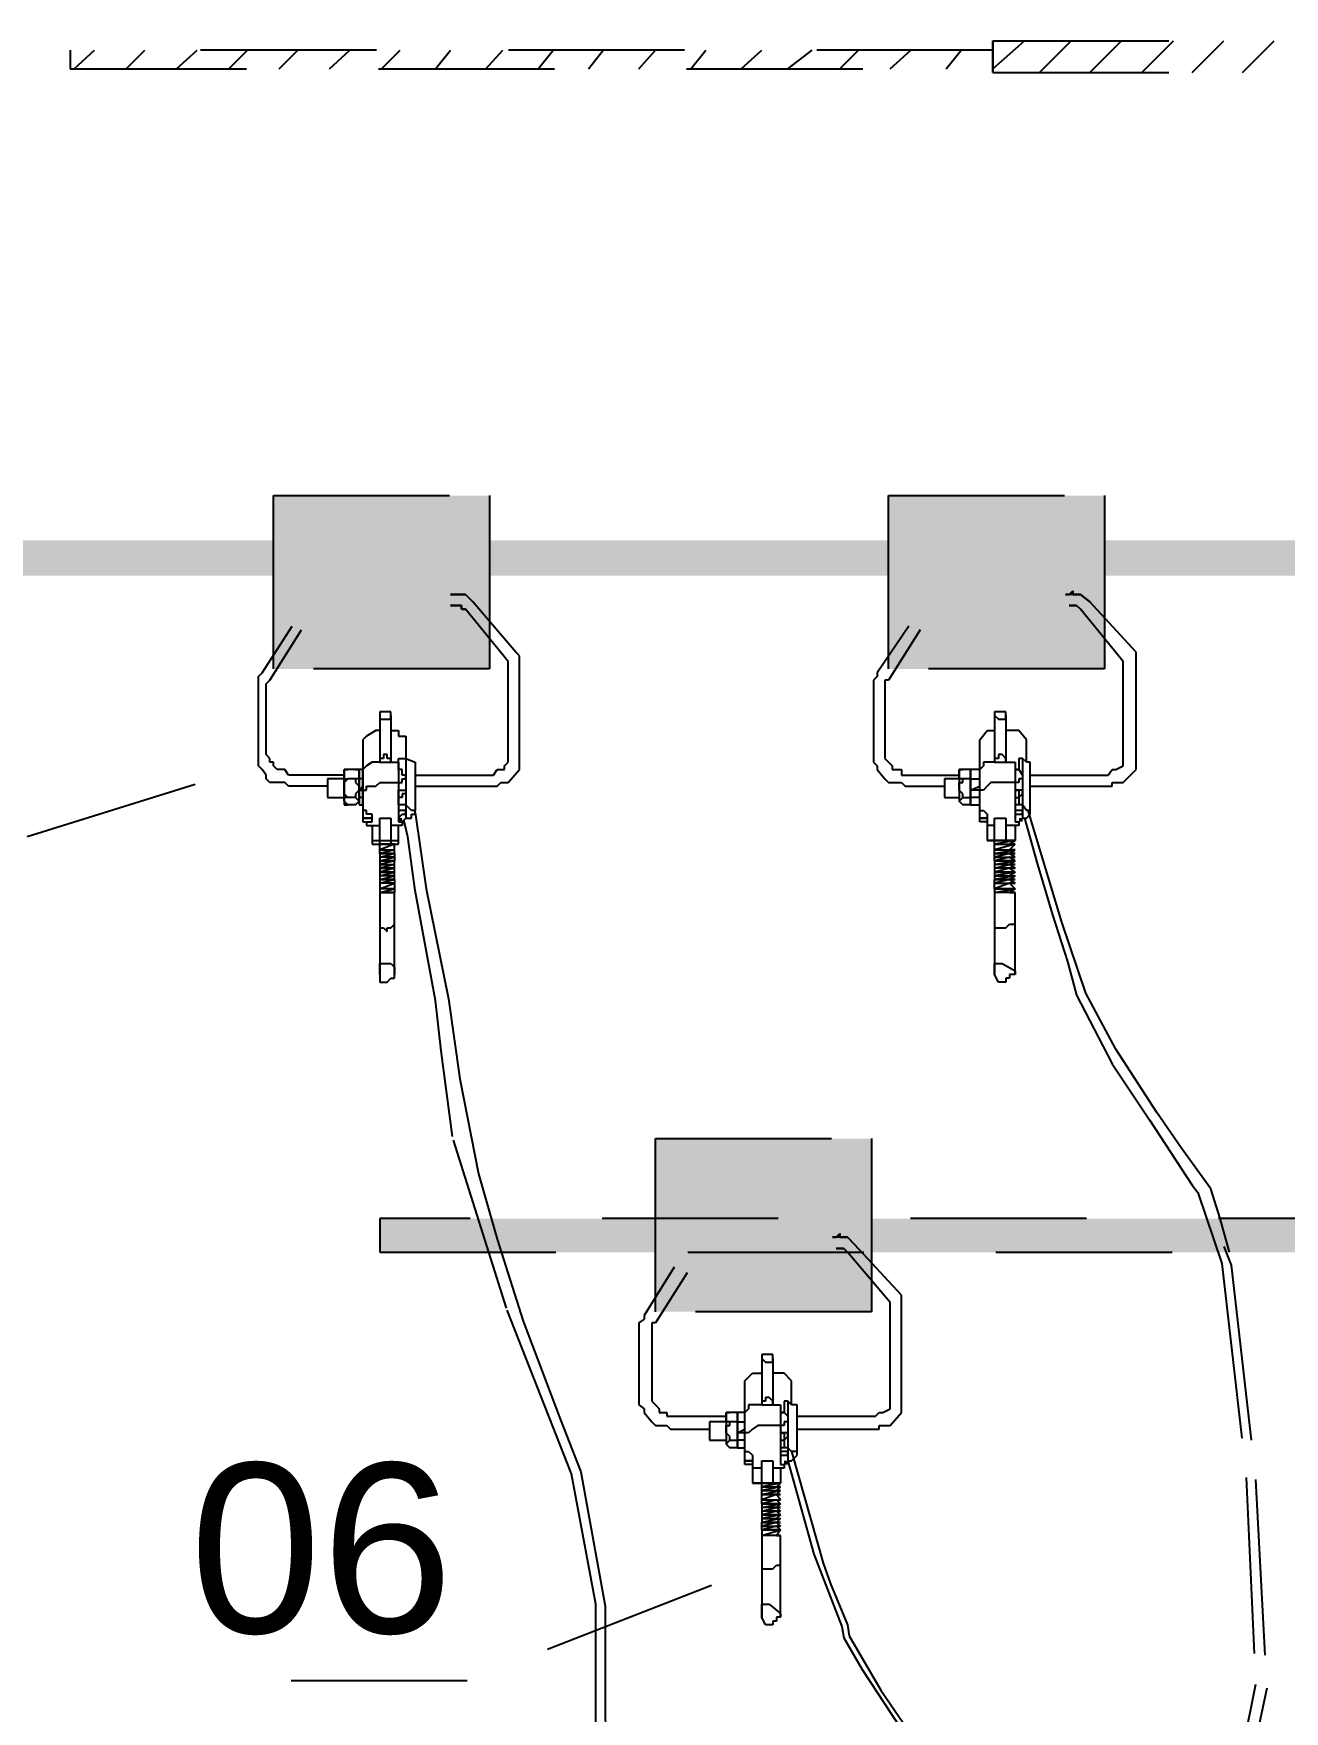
# Model space of a CAD drawing. Header units: metres. Extents: x 3162.2 to 3239.3, y 1435.1 to 1475.8.
# Drawn here: x 3176.734 to 3178.155, y 1471.202 to 1473.108 of the extents above; entities that cross this region are included whole.
import ezdxf

# ---------------------------------------------------------------- set-up
doc = ezdxf.new("R2010")
doc.units = ezdxf.units.M
doc.linetypes.add('CONTORNO_QUADRO_T', pattern=[0.35, 0.2, -0.15])
doc.layers.add('PDF29_Geometry', color=7, linetype='Continuous')
doc.layers.add('PDF29_Solid Fills', color=7, linetype='Continuous', true_color=0x939598)
doc.layers.add('PDF29_Text', color=30, linetype='Continuous', true_color=0xff7f00)
doc.styles.add('PDF ArialMT', font='arial.ttf')

msp = doc.modelspace()

# ---------------------------------------------------------------- linework, layer by layer
at = {"layer": 'PDF29_Geometry', "linetype": 'CONTORNO_QUADRO_T', "lineweight": 25}
for points in [[(3177.8236, 1473.0632), (3178.4014, 1473.0632), (3178.4501, 1473.0716), (3178.611, 1473.1076)], [(3177.8236, 1473.0886), (3176.7758, 1473.0886), (3176.7758, 1473.0674), (3177.8236, 1473.0674), (3177.8596, 1473.0992)], [(3176.7801, 1473.0674), (3176.8034, 1473.0886)], [(3176.8393, 1473.0674), (3176.8605, 1473.0886)], [(3176.8965, 1473.0674), (3176.9198, 1473.0886)], [(3176.9558, 1473.0674), (3176.9769, 1473.0886)], [(3177.0129, 1473.0674), (3177.0341, 1473.0886)], [(3177.0701, 1473.0674), (3177.0933, 1473.0886)], [(3177.1293, 1473.0674), (3177.1505, 1473.0886)], [(3177.1907, 1473.0674), (3177.2076, 1473.0886)], [(3177.2479, 1473.0674), (3177.2669, 1473.0886)], [(3177.3071, 1473.0674), (3177.3241, 1473.0886)], [(3177.3643, 1473.0674), (3177.3812, 1473.0886)], [(3177.4214, 1473.0674), (3177.4405, 1473.0886)], [(3177.4807, 1473.0674), (3177.4976, 1473.0886)], [(3177.5378, 1473.0674), (3177.5611, 1473.0886)], [(3177.5908, 1473.0674), (3177.6183, 1473.0886)], [(3177.65, 1473.0674), (3177.6712, 1473.0886)], [(3177.7072, 1473.0674), (3177.7305, 1473.0886)], [(3177.7707, 1473.0674), (3177.7876, 1473.0886)], [(3177.8236, 1473.0992), (3178.4014, 1473.0992), (3178.4501, 1473.0843), (3178.4544, 1473.0843), (3178.4544, 1473.0886)], [(3177.8236, 1473.0992), (3177.8236, 1473.0632), (3177.8236, 1473.0992)], [(3177.8765, 1473.0632), (3177.9125, 1473.0992)], [(3177.9337, 1473.0632), (3177.9696, 1473.0992)], [(3177.9929, 1473.0632), (3178.0289, 1473.0992)], [(3178.0501, 1473.0632), (3178.0861, 1473.0992)], [(3178.1072, 1473.0632), (3178.1432, 1473.0992)], [(3177.1674, 1472.2525), (3177.2606, 1472.2525), (3177.2648, 1472.2567), (3177.269, 1472.2567), (3177.2733, 1472.2567), (3177.286, 1472.2715), (3177.286, 1472.28), (3177.286, 1472.2927), (3177.286, 1472.3287), (3177.286, 1472.3858), (3177.286, 1472.3943), (3177.286, 1472.4007), (3177.2817, 1472.4049), (3177.233, 1472.462), (3177.2246, 1472.4705), (3177.2076, 1472.4705), (3177.2246, 1472.4705), (3177.233, 1472.462)], [(3177.8659, 1472.2525), (3177.9591, 1472.2525), (3177.9591, 1472.2567), (3177.9675, 1472.2567), (3177.9718, 1472.2567), (3177.9866, 1472.2715), (3177.9866, 1472.28), (3177.9866, 1472.2927), (3177.9866, 1472.3287), (3177.9866, 1472.3858), (3177.9866, 1472.3943), (3177.9866, 1472.4007), (3177.9866, 1472.4049), (3177.9337, 1472.462), (3177.9231, 1472.4705), (3177.9061, 1472.4705), (3177.9104, 1472.4705), (3177.9146, 1472.4747), (3177.9146, 1472.4705), (3177.9231, 1472.4705), (3177.9337, 1472.462)], [(3177.1674, 1472.2652), (3177.2563, 1472.2652), (3177.2606, 1472.2715), (3177.2648, 1472.2715), (3177.269, 1472.2715), (3177.269, 1472.2758), (3177.2733, 1472.28), (3177.2733, 1472.2842), (3177.2733, 1472.2927), (3177.2733, 1472.3287), (3177.2733, 1472.3858), (3177.2733, 1472.3943), (3177.2246, 1472.4536), (3177.2203, 1472.4536), (3177.2203, 1472.4578), (3177.2076, 1472.4578), (3177.2203, 1472.4578), (3177.2203, 1472.4536), (3177.2246, 1472.4536)], [(3177.8659, 1472.2652), (3177.9548, 1472.2652), (3177.9591, 1472.2715), (3177.9633, 1472.2715), (3177.9718, 1472.2758), (3177.9718, 1472.28), (3177.9718, 1472.2927), (3177.9718, 1472.3287), (3177.9718, 1472.3858), (3177.9718, 1472.3943), (3177.9231, 1472.4536), (3177.9188, 1472.4578), (3177.9104, 1472.4578), (3177.9188, 1472.4578), (3177.9231, 1472.4536)], [(3177.0679, 1472.2525), (3177.0235, 1472.2525), (3177.0193, 1472.2567), (3177.0108, 1472.2567), (3177.0023, 1472.2567), (3176.9981, 1472.261), (3176.9981, 1472.2652), (3176.9939, 1472.2715), (3176.9896, 1472.2758), (3176.9896, 1472.2842), (3176.9896, 1472.3689), (3176.9896, 1472.3774), (3176.9939, 1472.3816), (3177.0277, 1472.4345)], [(3177.087, 1472.2652), (3177.0235, 1472.2652), (3177.0193, 1472.2715), (3177.015, 1472.2715), (3177.0108, 1472.2715), (3177.0066, 1472.2758), (3177.0066, 1472.28), (3177.0023, 1472.28), (3177.0023, 1472.2842), (3176.9981, 1472.2885), (3176.9981, 1472.3689), (3177.0023, 1472.3731), (3177.0383, 1472.4303)], [(3177.7283, 1472.4345), (3177.6924, 1472.3816), (3177.6924, 1472.3774), (3177.6881, 1472.3731), (3177.6881, 1472.3689), (3177.6881, 1472.2842), (3177.6881, 1472.28), (3177.6924, 1472.2758), (3177.6924, 1472.2715), (3177.7008, 1472.261), (3177.7051, 1472.2567), (3177.7093, 1472.2567), (3177.7199, 1472.2567), (3177.7241, 1472.2525), (3177.7686, 1472.2525)], [(3177.741, 1472.4303), (3177.7051, 1472.3731), (3177.7008, 1472.3731), (3177.7008, 1472.3689), (3177.7008, 1472.2885), (3177.7008, 1472.2842), (3177.7051, 1472.28), (3177.7093, 1472.2758), (3177.7093, 1472.2715), (3177.7135, 1472.2715), (3177.7199, 1472.2715), (3177.7199, 1472.2652), (3177.7241, 1472.2652), (3177.7855, 1472.2652)], [(3177.1272, 1472.3329), (3177.1272, 1472.28), (3177.1187, 1472.28), (3177.1124, 1472.2758), (3177.1082, 1472.2715), (3177.1039, 1472.2715), (3177.0997, 1472.2715), (3177.1039, 1472.2715), (3177.1039, 1472.261), (3177.0997, 1472.261), (3177.0912, 1472.261)], [(3177.1399, 1472.3329), (3177.1399, 1472.28), (3177.1399, 1472.2842), (3177.1357, 1472.2842), (3177.1357, 1472.2885), (3177.1314, 1472.2885), (3177.1314, 1472.2842), (3177.1272, 1472.2842), (3177.1272, 1472.28), (3177.1484, 1472.28), (3177.1484, 1472.2123), (3177.1526, 1472.2123), (3177.1568, 1472.2165), (3177.1632, 1472.2165), (3177.1632, 1472.2207), (3177.1674, 1472.2207), (3177.1674, 1472.225), (3177.1632, 1472.225), (3177.1568, 1472.2313), (3177.1484, 1472.2313), (3177.1484, 1472.2483), (3177.1526, 1472.2483), (3177.1568, 1472.2483), (3177.1568, 1472.244), (3177.1526, 1472.244), (3177.1526, 1472.2398), (3177.1484, 1472.2398)], [(3177.8257, 1472.3329), (3177.8257, 1472.28), (3177.813, 1472.28), (3177.813, 1472.2758), (3177.8088, 1472.2715), (3177.7982, 1472.2715), (3177.7982, 1472.261), (3177.8088, 1472.261)], [(3177.8384, 1472.3329), (3177.8384, 1472.28), (3177.8384, 1472.2842), (3177.8342, 1472.2885), (3177.8299, 1472.2885), (3177.8299, 1472.2842), (3177.8257, 1472.2842), (3177.8257, 1472.28), (3177.849, 1472.28), (3177.849, 1472.2123)], [(3177.1272, 1472.316), (3177.123, 1472.316), (3177.1124, 1472.3096), (3177.1082, 1472.3054), (3177.1082, 1472.2123), (3177.1187, 1472.2123), (3177.1187, 1472.2207), (3177.1124, 1472.2207), (3177.1124, 1472.225), (3177.1082, 1472.225)], [(3177.1399, 1472.316), (3177.1484, 1472.316), (3177.1484, 1472.3096), (3177.1568, 1472.3096), (3177.1568, 1472.3054), (3177.1568, 1472.28)], [(3177.8172, 1472.2123), (3177.8088, 1472.2123), (3177.8088, 1472.3054), (3177.8172, 1472.316), (3177.8257, 1472.316)], [(3177.8617, 1472.28), (3177.8617, 1472.3054), (3177.8532, 1472.316), (3177.849, 1472.316), (3177.8384, 1472.316)], [(3177.0997, 1472.2715), (3177.0912, 1472.2715)], [(3177.0997, 1472.261), (3177.0997, 1472.2567), (3177.1039, 1472.2525), (3177.1039, 1472.2483), (3177.0997, 1472.244), (3177.0997, 1472.2398), (3177.1039, 1472.2356), (3177.0997, 1472.2313), (3177.1039, 1472.2356), (3177.1039, 1472.2715), (3177.1039, 1472.2313), (3177.1082, 1472.2313), (3177.1082, 1472.2715)], [(3177.1082, 1472.2525), (3177.1039, 1472.2483), (3177.1082, 1472.2483), (3177.1124, 1472.2483), (3177.1124, 1472.2525), (3177.123, 1472.2525), (3177.1272, 1472.2567), (3177.1357, 1472.2567), (3177.1484, 1472.2567), (3177.1526, 1472.2567), (3177.1526, 1472.261), (3177.1568, 1472.261), (3177.1568, 1472.2652), (3177.1526, 1472.2652), (3177.1526, 1472.2715), (3177.1484, 1472.2715), (3177.1484, 1472.2842), (3177.1568, 1472.2842), (3177.1674, 1472.28), (3177.1674, 1472.225)], [(3177.1484, 1472.2715), (3177.1484, 1472.2715)], [(3177.1568, 1472.2842), (3177.1568, 1472.2165)], [(3177.8088, 1472.2398), (3177.7982, 1472.2398), (3177.7982, 1472.244), (3177.7982, 1472.2567), (3177.7982, 1472.261), (3177.7897, 1472.261), (3177.7855, 1472.261), (3177.7855, 1472.2715), (3177.7897, 1472.2715), (3177.7855, 1472.2715), (3177.7855, 1472.2356), (3177.7897, 1472.2313), (3177.7855, 1472.2356), (3177.7897, 1472.2398), (3177.7897, 1472.244), (3177.7855, 1472.2483), (3177.7855, 1472.2567), (3177.7897, 1472.2567), (3177.7897, 1472.261)], [(3177.7982, 1472.2715), (3177.7897, 1472.2715)], [(3177.7897, 1472.2398), (3177.7982, 1472.2398), (3177.7982, 1472.2313), (3177.7982, 1472.2356), (3177.7982, 1472.2715), (3177.7982, 1472.2313), (3177.8088, 1472.2313), (3177.8088, 1472.2715)], [(3177.8659, 1472.225), (3177.8659, 1472.28), (3177.8617, 1472.28), (3177.8575, 1472.2842), (3177.8532, 1472.2842), (3177.8532, 1472.2715), (3177.849, 1472.2715), (3177.8532, 1472.2715), (3177.8575, 1472.2652), (3177.8575, 1472.261), (3177.8532, 1472.261), (3177.8532, 1472.2567), (3177.849, 1472.2567), (3177.8342, 1472.2567), (3177.8215, 1472.2567), (3177.8172, 1472.2525), (3177.813, 1472.2483), (3177.8088, 1472.2483), (3177.7982, 1472.2483), (3177.8088, 1472.2525)], [(3177.8575, 1472.2842), (3177.8575, 1472.2165)], [(3177.087, 1472.261), (3177.0679, 1472.261), (3177.0679, 1472.2398), (3177.087, 1472.2398)], [(3177.1082, 1472.261), (3177.1039, 1472.261)], [(3177.7855, 1472.261), (3177.7686, 1472.261), (3177.7686, 1472.2398), (3177.7855, 1472.2398)], [(3177.0997, 1472.2398), (3177.0912, 1472.2398)], [(3177.0997, 1472.2313), (3177.0912, 1472.2313)], [(3177.1082, 1472.2398), (3177.1039, 1472.2398)], [(3177.1484, 1472.2483), (3177.1484, 1472.2483)], [(3177.1484, 1472.2313), (3177.1484, 1472.2313)], [(3177.7982, 1472.2313), (3177.7897, 1472.2313)], [(3177.849, 1472.2398), (3177.8532, 1472.2398), (3177.8575, 1472.244), (3177.8575, 1472.2483), (3177.8532, 1472.2483), (3177.849, 1472.2483), (3177.8532, 1472.2483), (3177.8532, 1472.2313), (3177.849, 1472.2313)], [(3177.8532, 1472.2123), (3177.8575, 1472.2165), (3177.8617, 1472.2165), (3177.8659, 1472.2207), (3177.8659, 1472.225), (3177.8617, 1472.225), (3177.8575, 1472.2313), (3177.8532, 1472.2313)], [(3177.1124, 1472.2123), (3177.1124, 1472.208), (3177.1272, 1472.208)], [(3177.1272, 1472.1763), (3177.1272, 1472.1805), (3177.1272, 1472.1869), (3177.1272, 1472.2165), (3177.1399, 1472.2165), (3177.1399, 1472.1869)], [(3177.1526, 1472.2123), (3177.1526, 1472.208), (3177.1399, 1472.208)], [(3177.1484, 1472.2165), (3177.1526, 1472.2207), (3177.1568, 1472.2207), (3177.1568, 1472.225), (3177.1526, 1472.225), (3177.1484, 1472.225)], [(3177.1484, 1472.2123), (3177.1484, 1472.2123)], [(3177.1484, 1472.2123), (3177.1484, 1472.2123)], [(3177.8829, 1470.0977), (3177.8596, 1470.1972), (3177.8511, 1470.2671), (3177.8257, 1470.3644), (3177.7622, 1470.4851), (3177.7199, 1470.5592), (3177.6754, 1470.6417), (3177.5971, 1470.7581), (3177.4384, 1470.9571), (3177.4024, 1471.0418), (3177.3791, 1471.118), (3177.3727, 1471.1899), (3177.3727, 1471.3233), (3177.3452, 1471.4715), (3177.2711, 1471.6598), (3177.2098, 1471.8546), (3177.1971, 1471.9519), (3177.1907, 1472.0091), (3177.1674, 1472.134), (3177.159, 1472.1953), (3177.1547, 1472.2144)], [(3177.1674, 1472.2229), (3177.1801, 1472.1361), (3177.2055, 1472.0112), (3177.2182, 1471.9202), (3177.2394, 1471.8122), (3177.2606, 1471.7381), (3177.2902, 1471.645), (3177.3325, 1471.5328), (3177.3558, 1471.4736), (3177.3833, 1471.3212), (3177.3833, 1471.2619), (3177.3833, 1471.1921), (3177.3918, 1471.1243), (3177.4108, 1471.0587), (3177.4532, 1470.9635), (3177.5548, 1470.8301), (3177.631, 1470.7285), (3177.6818, 1470.6502), (3177.7283, 1470.5634), (3177.7791, 1470.466), (3177.8299, 1470.3687), (3177.8575, 1470.2671), (3177.8659, 1470.1993), (3177.8871, 1470.0999)], [(3177.8088, 1472.225), (3177.813, 1472.225), (3177.8172, 1472.2207), (3177.8172, 1472.2123), (3177.8172, 1472.208)], [(3177.8257, 1472.1763), (3177.8257, 1472.1805), (3177.8257, 1472.1869), (3177.8257, 1472.1911), (3177.8257, 1472.2165), (3177.8384, 1472.2165), (3177.8384, 1472.1911)], [(3177.849, 1472.2165), (3177.849, 1472.2123), (3177.8532, 1472.2123), (3177.8532, 1472.208), (3177.8384, 1472.208)], [(3177.849, 1472.2207), (3177.8575, 1472.2207), (3177.8575, 1472.225), (3177.849, 1472.225)], [(3177.8596, 1472.2165), (3177.8744, 1472.1636), (3177.8913, 1472.1064), (3177.9083, 1472.0535), (3177.9188, 1472.0154), (3177.9591, 1471.9371), (3178.0014, 1471.8736), (3178.0501, 1471.7995), (3178.0564, 1471.7911), (3178.0839, 1471.7106), (3178.1115, 1471.4672), (3178.122, 1471.2323), (3178.0712, 1470.9825), (3178.0268, 1470.8259), (3177.9823, 1470.6692), (3177.9527, 1470.5507), (3177.9188, 1470.4047), (3177.9019, 1470.3348), (3177.8934, 1470.2692), (3177.8871, 1470.1803)], [(3178.0924, 1471.7233), (3178.0818, 1471.7614), (3178.0712, 1471.7953), (3178.0374, 1471.8419), (3178.0099, 1471.8821), (3177.9633, 1471.954), (3177.9294, 1472.0175), (3177.9019, 1472.098), (3177.8638, 1472.225)], [(3177.1187, 1472.208), (3177.1187, 1472.1869), (3177.1484, 1472.1869), (3177.1484, 1472.208)], [(3177.8257, 1472.208), (3177.8172, 1472.208), (3177.8172, 1472.1911)], [(3177.849, 1472.208), (3177.849, 1472.1911)], [(3177.1187, 1472.1911), (3177.1484, 1472.1911)], [(3177.1272, 1472.1869), (3177.1441, 1472.1869), (3177.1272, 1472.1869)], [(3177.1441, 1472.1763), (3177.1441, 1472.1721), (3177.1441, 1472.1678), (3177.1272, 1472.1636), (3177.1441, 1472.1636), (3177.1272, 1472.1594), (3177.1441, 1472.1594), (3177.1272, 1472.1594), (3177.1272, 1472.1551), (3177.1272, 1472.1509), (3177.1272, 1472.1467), (3177.1441, 1472.1467), (3177.1272, 1472.1467), (3177.1441, 1472.1467), (3177.1272, 1472.1467), (3177.1441, 1472.1509), (3177.1272, 1472.1509), (3177.1441, 1472.1551)], [(3177.1441, 1472.1869), (3177.1441, 1472.1869)], [(3177.849, 1472.1911), (3177.8172, 1472.1911), (3177.849, 1472.1911)], [(3177.8426, 1472.1763), (3177.8257, 1472.1763), (3177.849, 1472.1805), (3177.8426, 1472.1805), (3177.849, 1472.1869), (3177.8426, 1472.1869), (3177.849, 1472.1911), (3177.8257, 1472.1869), (3177.8426, 1472.1869)], [(3177.849, 1472.1869), (3177.8257, 1472.1805), (3177.8426, 1472.1805)], [(3177.8426, 1472.1721), (3177.8257, 1472.1678), (3177.849, 1472.1678), (3177.8426, 1472.1721), (3177.849, 1472.1721), (3177.8426, 1472.1763), (3177.849, 1472.1763), (3177.8426, 1472.1763), (3177.849, 1472.1763), (3177.8426, 1472.1763), (3177.849, 1472.1805)], [(3177.849, 1472.1551), (3177.8426, 1472.1551), (3177.849, 1472.1551), (3177.8426, 1472.1594), (3177.849, 1472.1594), (3177.8257, 1472.1594), (3177.8426, 1472.1636), (3177.8257, 1472.1636), (3177.849, 1472.1678), (3177.8257, 1472.1678), (3177.8426, 1472.1678), (3177.8257, 1472.1678), (3177.8257, 1472.1721), (3177.8257, 1472.1763), (3177.849, 1472.1763), (3177.8257, 1472.1763), (3177.8426, 1472.1763), (3177.8257, 1472.1721), (3177.849, 1472.1721)], [(3177.1272, 1472.1721), (3177.1272, 1472.1721)], [(3177.1272, 1472.1678), (3177.1272, 1472.1636), (3177.1272, 1472.1594)], [(3177.1272, 1472.1678), (3177.1272, 1472.1678)], [(3177.1441, 1472.1594), (3177.1272, 1472.1551), (3177.1441, 1472.1551), (3177.1272, 1472.1551), (3177.1441, 1472.1551), (3177.1272, 1472.1551)], [(3177.1272, 1472.1551), (3177.1272, 1472.1551)], [(3177.1441, 1472.1467), (3177.1441, 1472.1509), (3177.1441, 1472.1551), (3177.1441, 1472.1594), (3177.1441, 1472.1636), (3177.1441, 1472.1678)], [(3177.1441, 1472.1594), (3177.1441, 1472.1594)], [(3177.1441, 1472.1551), (3177.1441, 1472.1551)], [(3177.8257, 1472.1721), (3177.8257, 1472.1721)], [(3177.8257, 1472.1678), (3177.8257, 1472.1636), (3177.8257, 1472.1594), (3177.8257, 1472.1551), (3177.8257, 1472.1509), (3177.8257, 1472.1467), (3177.849, 1472.1467), (3177.8257, 1472.1467), (3177.8426, 1472.1467), (3177.8257, 1472.1424), (3177.849, 1472.1424)], [(3177.8257, 1472.1678), (3177.8257, 1472.1678)], [(3177.849, 1472.1636), (3177.8257, 1472.1636)], [(3177.8257, 1472.1636), (3177.8257, 1472.1636)], [(3177.8426, 1472.1594), (3177.8257, 1472.1551), (3177.849, 1472.1551), (3177.8426, 1472.1551), (3177.849, 1472.1551), (3177.8426, 1472.1509), (3177.849, 1472.1509), (3177.8257, 1472.1467), (3177.8426, 1472.1467)], [(3177.8257, 1472.1551), (3177.8426, 1472.1551), (3177.8257, 1472.1551), (3177.849, 1472.1551), (3177.8257, 1472.1509), (3177.8426, 1472.1509)], [(3177.8257, 1472.1551), (3177.8257, 1472.1551)], [(3177.849, 1472.1678), (3177.8426, 1472.1636), (3177.849, 1472.1636), (3177.8426, 1472.1636), (3177.849, 1472.1594)], [(3177.1272, 1472.1467), (3177.1272, 1472.1424), (3177.1272, 1472.1361), (3177.1272, 1472.1318), (3177.1272, 1472.0387), (3177.1272, 1472.0472), (3177.1272, 1472.0514), (3177.1314, 1472.0514), (3177.1357, 1472.0514), (3177.1399, 1472.0514), (3177.1441, 1472.0472), (3177.1441, 1472.0387), (3177.1441, 1472.1318), (3177.1272, 1472.1318), (3177.1441, 1472.1318), (3177.1272, 1472.1318), (3177.1441, 1472.1361), (3177.1272, 1472.1361), (3177.1441, 1472.1424), (3177.1272, 1472.1424), (3177.1441, 1472.1467), (3177.1441, 1472.1424), (3177.1441, 1472.1361), (3177.1441, 1472.1318)], [(3177.1272, 1472.1424), (3177.1272, 1472.1424)], [(3177.1272, 1472.1361), (3177.1272, 1472.1361)], [(3177.8257, 1472.1361), (3177.8257, 1472.1424), (3177.8257, 1472.1467)], [(3177.8426, 1472.1424), (3177.8257, 1472.1361), (3177.8257, 1472.1318)], [(3177.8257, 1472.1424), (3177.8257, 1472.1424)], [(3177.8426, 1472.1318), (3177.8257, 1472.1318), (3177.849, 1472.1361), (3177.8257, 1472.1361), (3177.8426, 1472.1361)], [(3177.849, 1472.1509), (3177.8426, 1472.1467), (3177.849, 1472.1467), (3177.8426, 1472.1467), (3177.849, 1472.1467), (3177.8426, 1472.1467), (3177.849, 1472.1424), (3177.8426, 1472.1424), (3177.849, 1472.1361), (3177.8426, 1472.1361), (3177.849, 1472.1361), (3177.8426, 1472.1318), (3177.849, 1472.1318)], [(3177.1272, 1472.1022), (3177.1272, 1472.0959), (3177.1272, 1472.0916), (3177.1314, 1472.0916), (3177.1357, 1472.0874), (3177.1357, 1472.0916), (3177.1399, 1472.0916), (3177.1441, 1472.0959), (3177.1441, 1472.1022)], [(3177.8257, 1472.1022), (3177.8257, 1472.0959), (3177.8257, 1472.0916), (3177.8384, 1472.0916), (3177.8426, 1472.0959), (3177.849, 1472.0959), (3177.849, 1472.1022)], [(3177.1272, 1472.0387), (3177.1272, 1472.0345), (3177.1272, 1472.0302), (3177.1357, 1472.0302), (3177.1399, 1472.0345), (3177.1441, 1472.0345), (3177.1441, 1472.0387)], [(3177.849, 1472.0387), (3177.8426, 1472.0387), (3177.8426, 1472.0345), (3177.8384, 1472.0345), (3177.8384, 1472.0302), (3177.8299, 1472.0302), (3177.8257, 1472.0387)], [(3178.6808, 1471.6937), (3178.6745, 1471.6937), (3178.6554, 1471.6958), (3178.6491, 1471.7022), (3178.6427, 1471.7085), (3178.6343, 1471.7212), (3178.6279, 1471.7297), (3178.6279, 1471.7403), (3178.6279, 1471.7466), (3178.6279, 1471.753), (3178.63, 1471.7614), (3177.1272, 1471.7614), (3177.1272, 1471.7233), (3178.63, 1471.7233)], [(3177.6013, 1471.5223), (3177.6945, 1471.5223), (3177.6945, 1471.5265), (3177.7029, 1471.5265), (3177.7072, 1471.5265), (3177.7199, 1471.5413), (3177.7199, 1471.5498), (3177.7199, 1471.5625), (3177.7199, 1471.5984), (3177.7199, 1471.6556), (3177.7199, 1471.6662), (3177.7199, 1471.6704), (3177.7199, 1471.6746), (3177.667, 1471.7318), (3177.6585, 1471.7403), (3177.6416, 1471.7403), (3177.6458, 1471.7403), (3177.65, 1471.7445), (3177.65, 1471.7403), (3177.6585, 1471.7403), (3177.667, 1471.7318)], [(3177.6013, 1471.5371), (3177.6902, 1471.5371), (3177.6945, 1471.5413), (3177.6987, 1471.5413), (3177.7072, 1471.5455), (3177.7072, 1471.5498), (3177.7072, 1471.5625), (3177.7072, 1471.5984), (3177.7072, 1471.6556), (3177.7072, 1471.6662), (3177.6585, 1471.7233), (3177.6543, 1471.7276), (3177.6458, 1471.7276), (3177.6543, 1471.7276), (3177.6585, 1471.7233)], [(3178.0861, 1471.7297), (3178.0945, 1471.7085), (3178.122, 1471.4651), (3178.1347, 1471.228), (3178.0818, 1470.9783), (3178.0374, 1470.8216), (3177.9929, 1470.665), (3177.9633, 1470.5486), (3177.9315, 1470.4004), (3177.9125, 1470.3327), (3177.8998, 1470.2459), (3177.8871, 1470.157)], [(3177.4616, 1471.7064), (3177.4278, 1471.6514), (3177.4278, 1471.6471), (3177.4214, 1471.6429), (3177.4214, 1471.6387), (3177.4214, 1471.554), (3177.4214, 1471.5498), (3177.4278, 1471.5455), (3177.4278, 1471.5413), (3177.4362, 1471.5307), (3177.4405, 1471.5265), (3177.4447, 1471.5265), (3177.4532, 1471.5265), (3177.4574, 1471.5223), (3177.5019, 1471.5223)], [(3177.4765, 1471.7), (3177.4405, 1471.6429), (3177.4362, 1471.6429), (3177.4362, 1471.6387), (3177.4362, 1471.5582), (3177.4362, 1471.554), (3177.4405, 1471.5498), (3177.4447, 1471.5455), (3177.4447, 1471.5413), (3177.4489, 1471.5413), (3177.4532, 1471.5413), (3177.4532, 1471.5371), (3177.4574, 1471.5371), (3177.5209, 1471.5371)], [(3177.5611, 1471.6027), (3177.5611, 1471.5498), (3177.5463, 1471.5498), (3177.5463, 1471.5455), (3177.5421, 1471.5413), (3177.5336, 1471.5413), (3177.5336, 1471.5307), (3177.5421, 1471.5307)], [(3177.5738, 1471.6027), (3177.5738, 1471.5498), (3177.5738, 1471.554), (3177.5696, 1471.5582), (3177.5654, 1471.5582), (3177.5654, 1471.554), (3177.5611, 1471.554), (3177.5611, 1471.5498), (3177.5823, 1471.5498), (3177.5823, 1471.482)], [(3177.5505, 1471.482), (3177.5421, 1471.482), (3177.5421, 1471.5773), (3177.5505, 1471.5857), (3177.5611, 1471.5857)], [(3177.595, 1471.5498), (3177.595, 1471.5773), (3177.5865, 1471.5857), (3177.5823, 1471.5857), (3177.5738, 1471.5857)], [(3177.6013, 1471.4969), (3177.6013, 1471.5498), (3177.595, 1471.5498), (3177.5908, 1471.554), (3177.5865, 1471.554), (3177.5865, 1471.5413), (3177.5823, 1471.5413), (3177.5865, 1471.5413), (3177.5908, 1471.5371), (3177.5908, 1471.5307), (3177.5865, 1471.5307), (3177.5865, 1471.5265), (3177.5823, 1471.5265), (3177.5696, 1471.5265), (3177.5569, 1471.5265), (3177.5505, 1471.5223), (3177.5463, 1471.518), (3177.5421, 1471.518), (3177.5336, 1471.518), (3177.5421, 1471.5223)], [(3177.5908, 1471.554), (3177.5908, 1471.4863), (3177.6204, 1471.3804), (3177.6521, 1471.2979), (3177.6543, 1471.2852), (3177.6754, 1471.2492), (3177.7686, 1471.1074), (3177.8088, 1471.0608), (3177.8236, 1471.0164), (3177.8257, 1470.9846), (3177.8299, 1470.9571), (3177.8363, 1470.9317), (3177.8659, 1470.864), (3177.8871, 1470.7814), (3177.8913, 1470.7391), (3177.8956, 1470.6989)], [(3177.5209, 1471.5307), (3177.5019, 1471.5307), (3177.5019, 1471.5096), (3177.5209, 1471.5096)], [(3177.5421, 1471.5096), (3177.5336, 1471.5096), (3177.5336, 1471.5138), (3177.5336, 1471.5265), (3177.5336, 1471.5307), (3177.5251, 1471.5307), (3177.5209, 1471.5307), (3177.5209, 1471.5413), (3177.5251, 1471.5413), (3177.5209, 1471.5413), (3177.5209, 1471.5053), (3177.5251, 1471.5011), (3177.5209, 1471.5053), (3177.5251, 1471.5096), (3177.5251, 1471.5138), (3177.5209, 1471.518), (3177.5209, 1471.5265), (3177.5251, 1471.5265), (3177.5251, 1471.5307)], [(3177.5336, 1471.5413), (3177.5251, 1471.5413)], [(3177.5251, 1471.5096), (3177.5336, 1471.5096), (3177.5336, 1471.5011), (3177.5336, 1471.5053), (3177.5336, 1471.5413), (3177.5336, 1471.5011), (3177.5421, 1471.5011), (3177.5421, 1471.5413)], [(3177.5823, 1471.5096), (3177.5865, 1471.5096), (3177.5908, 1471.5138), (3177.5908, 1471.518), (3177.5865, 1471.518), (3177.5823, 1471.518), (3177.5865, 1471.518), (3177.5865, 1471.5011), (3177.5823, 1471.5011)], [(3177.5336, 1471.5011), (3177.5251, 1471.5011)], [(3177.5421, 1471.4969), (3177.5463, 1471.4969), (3177.5505, 1471.4926), (3177.5505, 1471.482), (3177.5505, 1471.4778)], [(3177.5823, 1471.4926), (3177.5908, 1471.4926), (3177.5908, 1471.4969), (3177.5823, 1471.4969)], [(3177.5865, 1471.482), (3177.5908, 1471.4863), (3177.595, 1471.4863), (3177.6013, 1471.4926), (3177.6013, 1471.4969), (3177.595, 1471.4969), (3177.5908, 1471.5011), (3177.5865, 1471.5011)], [(3177.595, 1471.4969), (3177.631, 1471.3699), (3177.6394, 1471.3466), (3177.6585, 1471.3), (3177.6606, 1471.2873), (3177.6966, 1471.2259), (3177.777, 1471.1074), (3177.8109, 1471.0629), (3177.8278, 1471.0185), (3177.8299, 1470.9846), (3177.8363, 1470.9571), (3177.849, 1470.9169), (3177.8702, 1470.8661), (3177.8913, 1470.7835), (3177.904, 1470.6989), (3177.9061, 1470.6502), (3177.9019, 1470.5994), (3177.8956, 1470.4618), (3177.8956, 1470.3327), (3177.885, 1470.1126)], [(3177.5611, 1471.4778), (3177.5505, 1471.4778), (3177.5505, 1471.4609)], [(3177.5611, 1471.4482), (3177.5611, 1471.4524), (3177.5611, 1471.4566), (3177.5611, 1471.4609), (3177.5611, 1471.4863), (3177.5738, 1471.4863), (3177.5738, 1471.4609)], [(3177.5823, 1471.4863), (3177.5823, 1471.482), (3177.5865, 1471.482), (3177.5865, 1471.4778), (3177.5738, 1471.4778)], [(3177.5823, 1471.4778), (3177.5823, 1471.4609)], [(3177.5823, 1471.4609), (3177.5505, 1471.4609), (3177.5823, 1471.4609)], [(3177.5781, 1471.4482), (3177.5611, 1471.4482), (3177.5823, 1471.4524), (3177.5781, 1471.4524), (3177.5823, 1471.4566), (3177.5781, 1471.4566), (3177.5823, 1471.4609), (3177.5611, 1471.4566), (3177.5781, 1471.4566)], [(3177.5823, 1471.4566), (3177.5611, 1471.4524), (3177.5781, 1471.4524)], [(3177.5781, 1471.4418), (3177.5611, 1471.4376), (3177.5823, 1471.4376), (3177.5781, 1471.4418), (3177.5823, 1471.4418), (3177.5781, 1471.4482), (3177.5823, 1471.4482), (3177.5781, 1471.4482), (3177.5823, 1471.4482), (3177.5781, 1471.4482), (3177.5823, 1471.4524)], [(3177.5823, 1471.4249), (3177.5781, 1471.4249), (3177.5823, 1471.4249), (3177.5781, 1471.4291), (3177.5823, 1471.4291), (3177.5611, 1471.4291), (3177.5781, 1471.4334), (3177.5611, 1471.4334), (3177.5823, 1471.4376), (3177.5611, 1471.4376), (3177.5781, 1471.4376), (3177.5611, 1471.4376), (3177.5611, 1471.4418), (3177.5611, 1471.4482), (3177.5823, 1471.4482), (3177.5611, 1471.4482), (3177.5781, 1471.4482), (3177.5611, 1471.4418), (3177.5823, 1471.4418)], [(3177.5611, 1471.4418), (3177.5611, 1471.4418)], [(3177.5611, 1471.4376), (3177.5611, 1471.4334), (3177.5611, 1471.4291), (3177.5611, 1471.4249), (3177.5611, 1471.4207), (3177.5611, 1471.4164), (3177.5823, 1471.4164), (3177.5611, 1471.4164), (3177.5781, 1471.4164), (3177.5611, 1471.4122), (3177.5823, 1471.4122)], [(3177.5611, 1471.4376), (3177.5611, 1471.4376)], [(3177.5823, 1471.4334), (3177.5611, 1471.4334)], [(3177.5611, 1471.4334), (3177.5611, 1471.4334)], [(3177.5823, 1471.4376), (3177.5781, 1471.4334), (3177.5823, 1471.4334), (3177.5781, 1471.4334), (3177.5823, 1471.4291)], [(3177.5781, 1471.4291), (3177.5611, 1471.4249), (3177.5823, 1471.4249), (3177.5781, 1471.4249), (3177.5823, 1471.4249), (3177.5781, 1471.4207), (3177.5823, 1471.4207), (3177.5611, 1471.4164), (3177.5781, 1471.4164)], [(3177.5611, 1471.4249), (3177.5781, 1471.4249), (3177.5611, 1471.4249), (3177.5823, 1471.4249), (3177.5611, 1471.4207), (3177.5781, 1471.4207)], [(3177.5611, 1471.4249), (3177.5611, 1471.4249)], [(3177.5611, 1471.408), (3177.5611, 1471.4122), (3177.5611, 1471.4164)], [(3177.5781, 1471.4122), (3177.5611, 1471.408), (3177.5611, 1471.4016)], [(3177.5611, 1471.4122), (3177.5611, 1471.4122)], [(3177.5823, 1471.4207), (3177.5781, 1471.4164), (3177.5823, 1471.4164), (3177.5781, 1471.4164), (3177.5823, 1471.4164), (3177.5781, 1471.4164), (3177.5823, 1471.4122), (3177.5781, 1471.4122), (3177.5823, 1471.408), (3177.5781, 1471.408), (3177.5823, 1471.408), (3177.5781, 1471.4016), (3177.5823, 1471.4016)], [(3177.5781, 1471.4016), (3177.5611, 1471.4016), (3177.5823, 1471.408), (3177.5611, 1471.408), (3177.5781, 1471.408)], [(3177.5611, 1471.372), (3177.5611, 1471.3677), (3177.5611, 1471.3635), (3177.5738, 1471.3635), (3177.5781, 1471.3677), (3177.5823, 1471.3677), (3177.5823, 1471.372)], [(3177.5823, 1471.3085), (3177.5781, 1471.3085), (3177.5781, 1471.3042), (3177.5738, 1471.3042), (3177.5738, 1471.3), (3177.5654, 1471.3), (3177.5611, 1471.3085)]]:
    msp.add_lwpolyline(points, dxfattribs=at)
for points in [[(3177.2521, 1472.5827), (3177.2521, 1472.3858), (3177.0066, 1472.3858), (3177.0066, 1472.5827)], [(3177.9506, 1472.5827), (3177.9506, 1472.3858), (3177.7051, 1472.3858), (3177.7051, 1472.5827)], [(3177.1272, 1472.3329), (3177.1272, 1472.3287), (3177.1314, 1472.3287), (3177.1357, 1472.3287), (3177.1399, 1472.3287), (3177.1399, 1472.3329), (3177.1399, 1472.3372), (3177.1357, 1472.3372), (3177.1314, 1472.3372), (3177.1272, 1472.3372)], [(3177.8257, 1472.3329), (3177.8299, 1472.3287), (3177.8342, 1472.3287), (3177.8384, 1472.3287), (3177.8384, 1472.3329), (3177.8384, 1472.3372), (3177.8299, 1472.3372), (3177.8257, 1472.3372)], [(3177.087, 1472.2356), (3177.087, 1472.2715), (3177.0912, 1472.2715), (3177.087, 1472.2715), (3177.087, 1472.261), (3177.0912, 1472.261), (3177.087, 1472.2567), (3177.087, 1472.244), (3177.0912, 1472.2398), (3177.087, 1472.2398), (3177.087, 1472.2313), (3177.0912, 1472.2313)], [(3177.1187, 1472.2165), (3177.1082, 1472.2165)], [(3177.8172, 1472.2165), (3177.8088, 1472.2165)], [(3177.1441, 1472.1805), (3177.1441, 1472.1869), (3177.1272, 1472.1805), (3177.1441, 1472.1805), (3177.1272, 1472.1763), (3177.1441, 1472.1763), (3177.1272, 1472.1763), (3177.1441, 1472.1763), (3177.1272, 1472.1763), (3177.1272, 1472.1721), (3177.1272, 1472.1678), (3177.1441, 1472.1678), (3177.1272, 1472.1678), (3177.1441, 1472.1678), (3177.1272, 1472.1678), (3177.1441, 1472.1721), (3177.1272, 1472.1721), (3177.1441, 1472.1763)], [(3177.8426, 1472.1678), (3177.849, 1472.1678), (3177.8426, 1472.1678), (3177.849, 1472.1678)], [(3177.849, 1472.1318), (3177.8257, 1472.1318), (3177.8257, 1472.0387), (3177.8257, 1472.0472), (3177.8257, 1472.0514), (3177.8299, 1472.0514), (3177.8342, 1472.0514), (3177.849, 1472.0429), (3177.849, 1472.0387)], [(3177.686, 1471.8524), (3177.686, 1471.6556), (3177.4405, 1471.6556), (3177.4405, 1471.8524)], [(3177.5611, 1471.6027), (3177.5654, 1471.5984), (3177.5696, 1471.5984), (3177.5738, 1471.5984), (3177.5738, 1471.6027), (3177.5738, 1471.6069), (3177.5654, 1471.6069), (3177.5611, 1471.6069)], [(3177.5505, 1471.4863), (3177.5421, 1471.4863)], [(3177.5781, 1471.4376), (3177.5823, 1471.4376), (3177.5781, 1471.4376), (3177.5823, 1471.4376)], [(3177.5823, 1471.4016), (3177.5611, 1471.4016), (3177.5611, 1471.3085), (3177.5611, 1471.3169), (3177.5611, 1471.3233), (3177.5654, 1471.3233), (3177.5696, 1471.3233), (3177.5823, 1471.3127), (3177.5823, 1471.3085)]]:
    msp.add_lwpolyline(points, close=True, dxfattribs=at)
at = {"layer": 'PDF29_Geometry', "color": 150, "linetype": 'CONTORNO_QUADRO_T', "lineweight": 25, "true_color": 0x007fff}
for points in [[(3176.9177, 1472.2546), (3176.5091, 1472.1276), (3176.2107, 1472.1276)], [(3177.504, 1471.3445), (3177.2267, 1471.2365), (3176.8901, 1471.2365)]]:
    msp.add_lwpolyline(points, dxfattribs=at)
at = {"layer": 'PDF29_Solid Fills', "color": 7, "linetype": 'CONTORNO_QUADRO_T', "transparency": 33554559}
for points in [[(3177.2521, 1472.5827), (3177.0066, 1472.5827), (3177.2521, 1472.534)], [(3177.0066, 1472.5827), (3177.2521, 1472.534), (3177.0066, 1472.534)], [(3177.9506, 1472.5827), (3177.7051, 1472.5827), (3177.9506, 1472.534)], [(3177.7051, 1472.5827), (3177.9506, 1472.534), (3177.7051, 1472.534)], [(3176.1853, 1472.5319), (3178.6237, 1472.5319), (3176.1853, 1472.4917)], [(3178.6237, 1472.5319), (3176.1853, 1472.4917), (3178.6237, 1472.4917)], [(3177.2521, 1472.534), (3177.0066, 1472.534), (3177.2521, 1472.3858)], [(3177.0066, 1472.534), (3177.2521, 1472.3858), (3177.0066, 1472.3858)], [(3177.9506, 1472.534), (3177.7051, 1472.534), (3177.9506, 1472.3858)], [(3177.7051, 1472.534), (3177.9506, 1472.3858), (3177.7051, 1472.3858)], [(3177.1526, 1472.2165), (3177.1484, 1472.2165), (3177.1526, 1472.2123)], [(3177.1484, 1472.2165), (3177.1526, 1472.2123), (3177.1484, 1472.2123)], [(3177.8575, 1472.2165), (3177.8532, 1472.2165), (3177.8575, 1472.2123)], [(3177.8532, 1472.2165), (3177.8575, 1472.2123), (3177.8532, 1472.2123)], [(3177.686, 1471.8524), (3177.4405, 1471.8524), (3177.686, 1471.8038)], [(3177.4405, 1471.8524), (3177.686, 1471.8038), (3177.4405, 1471.8038)], [(3177.686, 1471.8038), (3177.4405, 1471.8038), (3177.686, 1471.6556)], [(3177.4405, 1471.8038), (3177.686, 1471.6556), (3177.4405, 1471.6556)], [(3178.63, 1471.7614), (3177.1272, 1471.7614), (3178.6279, 1471.753)], [(3177.1272, 1471.7614), (3178.6279, 1471.753), (3177.1272, 1471.753)], [(3178.6279, 1471.753), (3177.1272, 1471.753), (3178.6279, 1471.7466)], [(3177.1272, 1471.753), (3178.6279, 1471.7466), (3177.1272, 1471.7466)], [(3178.6279, 1471.7466), (3177.1272, 1471.7466), (3178.6279, 1471.7339)], [(3177.1272, 1471.7466), (3178.6279, 1471.7339), (3177.1272, 1471.7339)], [(3178.6279, 1471.7339), (3177.1272, 1471.7339), (3178.63, 1471.7233)], [(3177.1272, 1471.7339), (3178.63, 1471.7233), (3177.1272, 1471.7233)], [(3177.5908, 1471.4863), (3177.5865, 1471.4863), (3177.5908, 1471.482)], [(3177.5865, 1471.4863), (3177.5908, 1471.482), (3177.5865, 1471.482)]]:
    msp.add_solid(points, dxfattribs=at)

# ---------------------------------------------------------------- texts
at = {"layer": 'PDF29_Text', "linetype": 'CONTORNO_QUADRO_T', "insert": (3176.9114, 1471.3858), "char_height": 0.19259, "attachment_point": 4, "style": 'PDF ArialMT'}
msp.add_mtext('06', dxfattribs=at)

doc.saveas('drawing.dxf')
